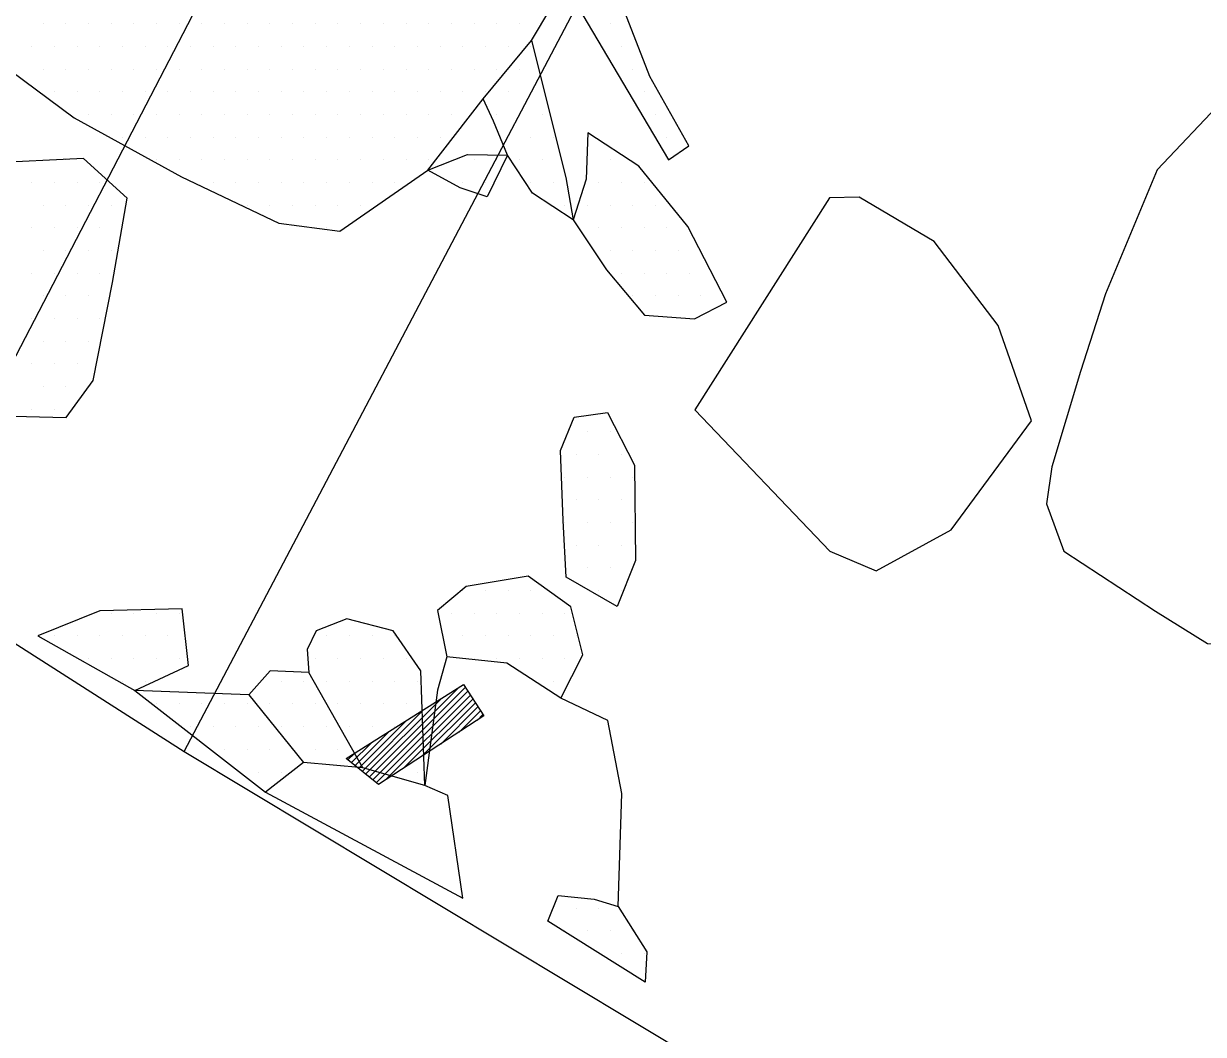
# Model space of a CAD drawing. Header units: metres. Extents: x -12.64 to -9.48, y -12.29 to -8.34.
# Drawn here: x -12.242 to -11.592, y -11.37 to -10.812 of the extents above; entities that cross this region are included whole.
import ezdxf

# ---------------------------------------------------------------- set-up
doc = ezdxf.new("R2010")
doc.units = ezdxf.units.M
doc.header["$LTSCALE"] = 25
doc.header["$MEASUREMENT"] = 0
doc.linetypes.add('STRICHPUNKTX2', pattern=[2, 1, -0.5, 0, -0.5])
doc.layers.get('0').update_dxf_attribs({"linetype": 'CONTINUOUS'})
for name, color, linetype in [('GRABUNGSGRENZE', 3, 'STRICHPUNKTX2'), ('KNOCHEN', 2, 'CONTINUOUS'), ('KNOCHENSCHRAFF', 2, 'CONTINUOUS'), ('STEINE', 4, 'CONTINUOUS'), ('STEINESCHRAFF', 4, 'CONTINUOUS')]:
    doc.layers.add(name, color=color, linetype=linetype)

# ---------------------------------------------------------------- blocks, each defined once
blk = doc.blocks.new('*X1')
at = {"color": 0}
for p, q in [((-1205.158, -1122.78), (-1200.218, -1117.84)), ((-1204.961, -1122.937), (-1199.856, -1117.832)), ((-1205.355, -1122.623), (-1201.177, -1118.446)), ((-1204.765, -1123.094), (-1199.717, -1118.046)), ((-1204.249, -1122.932), (-1199.578, -1118.261)), ((-1203.238, -1122.274), (-1199.439, -1118.475)), ((-1205.551, -1122.466), (-1202.136, -1119.051)), ((-1202.226, -1121.616), (-1199.3, -1118.69)), ((-1201.215, -1120.958), (-1199.161, -1118.904)), ((-1200.203, -1120.3), (-1199.022, -1119.119)), ((-1205.748, -1122.309), (-1203.095, -1119.656)), ((-1199.191, -1119.642), (-1198.883, -1119.333)), ((-1205.944, -1122.152), (-1204.054, -1120.262)), ((-1206.141, -1121.995), (-1205.013, -1120.867)), ((-1206.338, -1121.838), (-1205.972, -1121.472))]:
    blk.add_line(p, q, dxfattribs=at)
blk = doc.blocks.new('*X2')
at = {"color": 0}
for p, q in [((-1223.125, -1081.25), (-1223.125, -1081.25)), ((-1221.875, -1081.25), (-1221.875, -1081.25)), ((-1220.625, -1081.25), (-1220.625, -1081.25)), ((-1219.375, -1081.25), (-1219.375, -1081.25)), ((-1218.125, -1081.25), (-1218.125, -1081.25)), ((-1216.875, -1081.25), (-1216.875, -1081.25)), ((-1215.625, -1081.25), (-1215.625, -1081.25)), ((-1214.375, -1081.25), (-1214.375, -1081.25)), ((-1213.125, -1081.25), (-1213.125, -1081.25)), ((-1211.875, -1081.25), (-1211.875, -1081.25)), ((-1210.625, -1081.25), (-1210.625, -1081.25)), ((-1209.375, -1081.25), (-1209.375, -1081.25)), ((-1208.125, -1081.25), (-1208.125, -1081.25)), ((-1206.875, -1081.25), (-1206.875, -1081.25)), ((-1205.625, -1081.25), (-1205.625, -1081.25)), ((-1204.375, -1081.25), (-1204.375, -1081.25)), ((-1203.125, -1081.25), (-1203.125, -1081.25)), ((-1201.875, -1081.25), (-1201.875, -1081.25)), ((-1200.625, -1081.25), (-1200.625, -1081.25)), ((-1199.375, -1081.25), (-1199.375, -1081.25)), ((-1198.125, -1081.25), (-1198.125, -1081.25)), ((-1196.875, -1081.25), (-1196.875, -1081.25)), ((-1191.875, -1081.25), (-1191.875, -1081.25)), ((-1223.75, -1082.5), (-1223.75, -1082.5)), ((-1222.5, -1082.5), (-1222.5, -1082.5)), ((-1221.25, -1082.5), (-1221.25, -1082.5)), ((-1220, -1082.5), (-1220, -1082.5)), ((-1218.75, -1082.5), (-1218.75, -1082.5)), ((-1217.5, -1082.5), (-1217.5, -1082.5)), ((-1216.25, -1082.5), (-1216.25, -1082.5)), ((-1215, -1082.5), (-1215, -1082.5)), ((-1213.75, -1082.5), (-1213.75, -1082.5)), ((-1212.5, -1082.5), (-1212.5, -1082.5)), ((-1211.25, -1082.5), (-1211.25, -1082.5)), ((-1210, -1082.5), (-1210, -1082.5)), ((-1208.75, -1082.5), (-1208.75, -1082.5)), ((-1207.5, -1082.5), (-1207.5, -1082.5)), ((-1206.25, -1082.5), (-1206.25, -1082.5)), ((-1205, -1082.5), (-1205, -1082.5)), ((-1203.75, -1082.5), (-1203.75, -1082.5)), ((-1202.5, -1082.5), (-1202.5, -1082.5)), ((-1201.25, -1082.5), (-1201.25, -1082.5)), ((-1200, -1082.5), (-1200, -1082.5)), ((-1198.75, -1082.5), (-1198.75, -1082.5)), ((-1197.5, -1082.5), (-1197.5, -1082.5)), ((-1196.25, -1082.5), (-1196.25, -1082.5)), ((-1191.25, -1082.5), (-1191.25, -1082.5)), ((-1223.125, -1083.75), (-1223.125, -1083.75)), ((-1221.875, -1083.75), (-1221.875, -1083.75)), ((-1220.625, -1083.75), (-1220.625, -1083.75)), ((-1219.375, -1083.75), (-1219.375, -1083.75)), ((-1218.125, -1083.75), (-1218.125, -1083.75)), ((-1216.875, -1083.75), (-1216.875, -1083.75)), ((-1215.625, -1083.75), (-1215.625, -1083.75)), ((-1214.375, -1083.75), (-1214.375, -1083.75)), ((-1213.125, -1083.75), (-1213.125, -1083.75)), ((-1211.875, -1083.75), (-1211.875, -1083.75)), ((-1210.625, -1083.75), (-1210.625, -1083.75)), ((-1209.375, -1083.75), (-1209.375, -1083.75)), ((-1208.125, -1083.75), (-1208.125, -1083.75)), ((-1206.875, -1083.75), (-1206.875, -1083.75)), ((-1205.625, -1083.75), (-1205.625, -1083.75)), ((-1204.375, -1083.75), (-1204.375, -1083.75)), ((-1203.125, -1083.75), (-1203.125, -1083.75)), ((-1201.875, -1083.75), (-1201.875, -1083.75)), ((-1200.625, -1083.75), (-1200.625, -1083.75)), ((-1199.375, -1083.75), (-1199.375, -1083.75)), ((-1198.125, -1083.75), (-1198.125, -1083.75)), ((-1196.875, -1083.75), (-1196.875, -1083.75)), ((-1190.625, -1083.75), (-1190.625, -1083.75)), ((-1222.5, -1085), (-1222.5, -1085)), ((-1221.25, -1085), (-1221.25, -1085)), ((-1220, -1085), (-1220, -1085)), ((-1218.75, -1085), (-1218.75, -1085)), ((-1217.5, -1085), (-1217.5, -1085)), ((-1216.25, -1085), (-1216.25, -1085)), ((-1215, -1085), (-1215, -1085)), ((-1213.75, -1085), (-1213.75, -1085)), ((-1212.5, -1085), (-1212.5, -1085)), ((-1211.25, -1085), (-1211.25, -1085)), ((-1210, -1085), (-1210, -1085)), ((-1208.75, -1085), (-1208.75, -1085)), ((-1207.5, -1085), (-1207.5, -1085)), ((-1206.25, -1085), (-1206.25, -1085)), ((-1205, -1085), (-1205, -1085)), ((-1203.75, -1085), (-1203.75, -1085)), ((-1202.5, -1085), (-1202.5, -1085)), ((-1201.25, -1085), (-1201.25, -1085)), ((-1200, -1085), (-1200, -1085)), ((-1198.75, -1085), (-1198.75, -1085)), ((-1197.5, -1085), (-1197.5, -1085)), ((-1196.25, -1085), (-1196.25, -1085)), ((-1190, -1085), (-1190, -1085)), ((-1220.625, -1086.25), (-1220.625, -1086.25)), ((-1219.375, -1086.25), (-1219.375, -1086.25)), ((-1218.125, -1086.25), (-1218.125, -1086.25)), ((-1216.875, -1086.25), (-1216.875, -1086.25)), ((-1215.625, -1086.25), (-1215.625, -1086.25)), ((-1214.375, -1086.25), (-1214.375, -1086.25)), ((-1213.125, -1086.25), (-1213.125, -1086.25)), ((-1211.875, -1086.25), (-1211.875, -1086.25)), ((-1210.625, -1086.25), (-1210.625, -1086.25)), ((-1209.375, -1086.25), (-1209.375, -1086.25)), ((-1208.125, -1086.25), (-1208.125, -1086.25)), ((-1206.875, -1086.25), (-1206.875, -1086.25)), ((-1205.625, -1086.25), (-1205.625, -1086.25)), ((-1204.375, -1086.25), (-1204.375, -1086.25)), ((-1203.125, -1086.25), (-1203.125, -1086.25)), ((-1201.875, -1086.25), (-1201.875, -1086.25)), ((-1200.625, -1086.25), (-1200.625, -1086.25)), ((-1198.125, -1086.25), (-1198.125, -1086.25)), ((-1196.875, -1086.25), (-1196.875, -1086.25)), ((-1195.625, -1086.25), (-1195.625, -1086.25)), ((-1189.375, -1086.25), (-1189.375, -1086.25)), ((-1218.75, -1087.5), (-1218.75, -1087.5)), ((-1217.5, -1087.5), (-1217.5, -1087.5)), ((-1216.25, -1087.5), (-1216.25, -1087.5)), ((-1215, -1087.5), (-1215, -1087.5)), ((-1213.75, -1087.5), (-1213.75, -1087.5)), ((-1212.5, -1087.5), (-1212.5, -1087.5)), ((-1211.25, -1087.5), (-1211.25, -1087.5)), ((-1210, -1087.5), (-1210, -1087.5)), ((-1208.75, -1087.5), (-1208.75, -1087.5)), ((-1207.5, -1087.5), (-1207.5, -1087.5)), ((-1206.25, -1087.5), (-1206.25, -1087.5)), ((-1205, -1087.5), (-1205, -1087.5)), ((-1203.75, -1087.5), (-1203.75, -1087.5)), ((-1202.5, -1087.5), (-1202.5, -1087.5)), ((-1201.25, -1087.5), (-1201.25, -1087.5)), ((-1197.5, -1087.5), (-1197.5, -1087.5)), ((-1196.25, -1087.5), (-1196.25, -1087.5)), ((-1195, -1087.5), (-1195, -1087.5)), ((-1188.75, -1087.5), (-1188.75, -1087.5)), ((-1221.875, -1088.75), (-1221.875, -1088.75)), ((-1216.875, -1088.75), (-1216.875, -1088.75)), ((-1215.625, -1088.75), (-1215.625, -1088.75)), ((-1214.375, -1088.75), (-1214.375, -1088.75)), ((-1213.125, -1088.75), (-1213.125, -1088.75)), ((-1211.875, -1088.75), (-1211.875, -1088.75)), ((-1210.625, -1088.75), (-1210.625, -1088.75)), ((-1209.375, -1088.75), (-1209.375, -1088.75)), ((-1208.125, -1088.75), (-1208.125, -1088.75)), ((-1206.875, -1088.75), (-1206.875, -1088.75)), ((-1205.625, -1088.75), (-1205.625, -1088.75)), ((-1204.375, -1088.75), (-1204.375, -1088.75)), ((-1203.125, -1088.75), (-1203.125, -1088.75)), ((-1201.875, -1088.75), (-1201.875, -1088.75)), ((-1199.375, -1088.75), (-1199.375, -1088.75)), ((-1198.125, -1088.75), (-1198.125, -1088.75)), ((-1196.875, -1088.75), (-1196.875, -1088.75)), ((-1195.625, -1088.75), (-1195.625, -1088.75)), ((-1193.125, -1088.75), (-1193.125, -1088.75)), ((-1191.875, -1088.75), (-1191.875, -1088.75)), ((-1223.75, -1090), (-1223.75, -1090)), ((-1222.5, -1090), (-1222.5, -1090)), ((-1221.25, -1090), (-1221.25, -1090)), ((-1220, -1090), (-1220, -1090)), ((-1213.75, -1090), (-1213.75, -1090)), ((-1212.5, -1090), (-1212.5, -1090)), ((-1211.25, -1090), (-1211.25, -1090)), ((-1210, -1090), (-1210, -1090)), ((-1208.75, -1090), (-1208.75, -1090)), ((-1207.5, -1090), (-1207.5, -1090)), ((-1206.25, -1090), (-1206.25, -1090)), ((-1205, -1090), (-1205, -1090)), ((-1203.75, -1090), (-1203.75, -1090)), ((-1200, -1090), (-1200, -1090)), ((-1198.75, -1090), (-1198.75, -1090)), ((-1196.25, -1090), (-1196.25, -1090)), ((-1195, -1090), (-1195, -1090)), ((-1192.5, -1090), (-1192.5, -1090)), ((-1191.25, -1090), (-1191.25, -1090)), ((-1190, -1090), (-1190, -1090)), ((-1223.125, -1091.25), (-1223.125, -1091.25)), ((-1221.875, -1091.25), (-1221.875, -1091.25)), ((-1220.625, -1091.25), (-1220.625, -1091.25)), ((-1219.375, -1091.25), (-1219.375, -1091.25)), ((-1211.875, -1091.25), (-1211.875, -1091.25)), ((-1210.625, -1091.25), (-1210.625, -1091.25)), ((-1209.375, -1091.25), (-1209.375, -1091.25)), ((-1208.125, -1091.25), (-1208.125, -1091.25)), ((-1206.875, -1091.25), (-1206.875, -1091.25)), ((-1205.625, -1091.25), (-1205.625, -1091.25)), ((-1194.375, -1091.25), (-1194.375, -1091.25)), ((-1193.125, -1091.25), (-1193.125, -1091.25)), ((-1191.875, -1091.25), (-1191.875, -1091.25)), ((-1190.625, -1091.25), (-1190.625, -1091.25)), ((-1189.375, -1091.25), (-1189.375, -1091.25)), ((-1223.75, -1092.5), (-1223.75, -1092.5)), ((-1222.5, -1092.5), (-1222.5, -1092.5)), ((-1221.25, -1092.5), (-1221.25, -1092.5)), ((-1220, -1092.5), (-1220, -1092.5)), ((-1207.5, -1092.5), (-1207.5, -1092.5)), ((-1192.5, -1092.5), (-1192.5, -1092.5)), ((-1191.25, -1092.5), (-1191.25, -1092.5)), ((-1190, -1092.5), (-1190, -1092.5)), ((-1188.75, -1092.5), (-1188.75, -1092.5)), ((-1223.125, -1093.75), (-1223.125, -1093.75)), ((-1221.875, -1093.75), (-1221.875, -1093.75)), ((-1220.625, -1093.75), (-1220.625, -1093.75)), ((-1219.375, -1093.75), (-1219.375, -1093.75)), ((-1191.875, -1093.75), (-1191.875, -1093.75)), ((-1190.625, -1093.75), (-1190.625, -1093.75)), ((-1189.375, -1093.75), (-1189.375, -1093.75)), ((-1188.125, -1093.75), (-1188.125, -1093.75)), ((-1223.75, -1095), (-1223.75, -1095)), ((-1222.5, -1095), (-1222.5, -1095)), ((-1221.25, -1095), (-1221.25, -1095)), ((-1220, -1095), (-1220, -1095)), ((-1191.25, -1095), (-1191.25, -1095)), ((-1190, -1095), (-1190, -1095)), ((-1188.75, -1095), (-1188.75, -1095)), ((-1187.5, -1095), (-1187.5, -1095)), ((-1223.125, -1096.25), (-1223.125, -1096.25)), ((-1221.875, -1096.25), (-1221.875, -1096.25)), ((-1220.625, -1096.25), (-1220.625, -1096.25)), ((-1190.625, -1096.25), (-1190.625, -1096.25)), ((-1189.375, -1096.25), (-1189.375, -1096.25)), ((-1188.125, -1096.25), (-1188.125, -1096.25)), ((-1186.875, -1096.25), (-1186.875, -1096.25)), ((-1185.625, -1096.25), (-1185.625, -1096.25)), ((-1223.75, -1097.5), (-1223.75, -1097.5)), ((-1222.5, -1097.5), (-1222.5, -1097.5)), ((-1221.25, -1097.5), (-1221.25, -1097.5)), ((-1220, -1097.5), (-1220, -1097.5)), ((-1223.125, -1098.75), (-1223.125, -1098.75)), ((-1221.875, -1098.75), (-1221.875, -1098.75)), ((-1220.625, -1098.75), (-1220.625, -1098.75)), ((-1223.75, -1100), (-1223.75, -1100)), ((-1222.5, -1100), (-1222.5, -1100)), ((-1221.25, -1100), (-1221.25, -1100)), ((-1223.125, -1101.25), (-1223.125, -1101.25)), ((-1221.875, -1101.25), (-1221.875, -1101.25)), ((-1220.625, -1101.25), (-1220.625, -1101.25)), ((-1223.75, -1102.5), (-1223.75, -1102.5)), ((-1222.5, -1102.5), (-1222.5, -1102.5)), ((-1193.125, -1103.75), (-1193.125, -1103.75)), ((-1191.875, -1103.75), (-1191.875, -1103.75)), ((-1193.75, -1105), (-1193.75, -1105)), ((-1192.5, -1105), (-1192.5, -1105)), ((-1191.25, -1105), (-1191.25, -1105)), ((-1194.375, -1106.25), (-1194.375, -1106.25)), ((-1193.125, -1106.25), (-1193.125, -1106.25)), ((-1191.875, -1106.25), (-1191.875, -1106.25)), ((-1190.625, -1106.25), (-1190.625, -1106.25)), ((-1193.75, -1107.5), (-1193.75, -1107.5)), ((-1192.5, -1107.5), (-1192.5, -1107.5)), ((-1191.25, -1107.5), (-1191.25, -1107.5)), ((-1194.375, -1108.75), (-1194.375, -1108.75)), ((-1193.125, -1108.75), (-1193.125, -1108.75)), ((-1191.875, -1108.75), (-1191.875, -1108.75)), ((-1190.625, -1108.75), (-1190.625, -1108.75)), ((-1193.75, -1110), (-1193.75, -1110)), ((-1192.5, -1110), (-1192.5, -1110)), ((-1191.25, -1110), (-1191.25, -1110)), ((-1193.125, -1111.25), (-1193.125, -1111.25)), ((-1191.875, -1111.25), (-1191.875, -1111.25)), ((-1200, -1112.5), (-1200, -1112.5)), ((-1198.75, -1112.5), (-1198.75, -1112.5)), ((-1197.5, -1112.5), (-1197.5, -1112.5)), ((-1196.25, -1112.5), (-1196.25, -1112.5)), ((-1192.5, -1112.5), (-1192.5, -1112.5)), ((-1191.25, -1112.5), (-1191.25, -1112.5)), ((-1219.375, -1113.75), (-1219.375, -1113.75)), ((-1218.125, -1113.75), (-1218.125, -1113.75)), ((-1216.875, -1113.75), (-1216.875, -1113.75)), ((-1215.625, -1113.75), (-1215.625, -1113.75)), ((-1200.625, -1113.75), (-1200.625, -1113.75)), ((-1199.375, -1113.75), (-1199.375, -1113.75)), ((-1198.125, -1113.75), (-1198.125, -1113.75)), ((-1196.875, -1113.75), (-1196.875, -1113.75)), ((-1195.625, -1113.75), (-1195.625, -1113.75)), ((-1194.375, -1113.75), (-1194.375, -1113.75)), ((-1222.5, -1115), (-1222.5, -1115)), ((-1221.25, -1115), (-1221.25, -1115)), ((-1220, -1115), (-1220, -1115)), ((-1218.75, -1115), (-1218.75, -1115)), ((-1217.5, -1115), (-1217.5, -1115)), ((-1216.25, -1115), (-1216.25, -1115)), ((-1207.5, -1115), (-1207.5, -1115)), ((-1206.25, -1115), (-1206.25, -1115)), ((-1205, -1115), (-1205, -1115)), ((-1203.75, -1115), (-1203.75, -1115)), ((-1200, -1115), (-1200, -1115)), ((-1198.75, -1115), (-1198.75, -1115)), ((-1197.5, -1115), (-1197.5, -1115)), ((-1196.25, -1115), (-1196.25, -1115)), ((-1195, -1115), (-1195, -1115)), ((-1193.75, -1115), (-1193.75, -1115)), ((-1220.625, -1116.25), (-1220.625, -1116.25)), ((-1219.375, -1116.25), (-1219.375, -1116.25)), ((-1218.125, -1116.25), (-1218.125, -1116.25)), ((-1216.875, -1116.25), (-1216.875, -1116.25)), ((-1215.625, -1116.25), (-1215.625, -1116.25)), ((-1208.125, -1116.25), (-1208.125, -1116.25)), ((-1206.875, -1116.25), (-1206.875, -1116.25)), ((-1205.625, -1116.25), (-1205.625, -1116.25)), ((-1204.375, -1116.25), (-1204.375, -1116.25)), ((-1203.125, -1116.25), (-1203.125, -1116.25)), ((-1199.375, -1116.25), (-1199.375, -1116.25)), ((-1198.125, -1116.25), (-1198.125, -1116.25)), ((-1196.875, -1116.25), (-1196.875, -1116.25)), ((-1195.625, -1116.25), (-1195.625, -1116.25)), ((-1194.375, -1116.25), (-1194.375, -1116.25)), ((-1218.75, -1117.5), (-1218.75, -1117.5)), ((-1217.5, -1117.5), (-1217.5, -1117.5)), ((-1210, -1117.5), (-1210, -1117.5)), ((-1208.75, -1117.5), (-1208.75, -1117.5)), ((-1207.5, -1117.5), (-1207.5, -1117.5)), ((-1206.25, -1117.5), (-1206.25, -1117.5)), ((-1205, -1117.5), (-1205, -1117.5)), ((-1203.75, -1117.5), (-1203.75, -1117.5)), ((-1202.5, -1117.5), (-1202.5, -1117.5)), ((-1195, -1117.5), (-1195, -1117.5)), ((-1216.875, -1118.75), (-1216.875, -1118.75)), ((-1215.625, -1118.75), (-1215.625, -1118.75)), ((-1214.375, -1118.75), (-1214.375, -1118.75)), ((-1213.125, -1118.75), (-1213.125, -1118.75)), ((-1211.875, -1118.75), (-1211.875, -1118.75)), ((-1210.625, -1118.75), (-1210.625, -1118.75)), ((-1209.375, -1118.75), (-1209.375, -1118.75)), ((-1208.125, -1118.75), (-1208.125, -1118.75)), ((-1206.875, -1118.75), (-1206.875, -1118.75)), ((-1205.625, -1118.75), (-1205.625, -1118.75)), ((-1204.375, -1118.75), (-1204.375, -1118.75)), ((-1203.125, -1118.75), (-1203.125, -1118.75)), ((-1215, -1120), (-1215, -1120)), ((-1213.75, -1120), (-1213.75, -1120)), ((-1212.5, -1120), (-1212.5, -1120)), ((-1211.25, -1120), (-1211.25, -1120)), ((-1210, -1120), (-1210, -1120)), ((-1208.75, -1120), (-1208.75, -1120)), ((-1207.5, -1120), (-1207.5, -1120)), ((-1206.25, -1120), (-1206.25, -1120)), ((-1205, -1120), (-1205, -1120)), ((-1203.75, -1120), (-1203.75, -1120)), ((-1202.5, -1120), (-1202.5, -1120)), ((-1213.125, -1121.25), (-1213.125, -1121.25)), ((-1211.875, -1121.25), (-1211.875, -1121.25)), ((-1210.625, -1121.25), (-1210.625, -1121.25)), ((-1209.375, -1121.25), (-1209.375, -1121.25)), ((-1208.125, -1121.25), (-1208.125, -1121.25)), ((-1206.875, -1121.25), (-1206.875, -1121.25)), ((-1205.625, -1121.25), (-1205.625, -1121.25)), ((-1204.375, -1121.25), (-1204.375, -1121.25)), ((-1203.125, -1121.25), (-1203.125, -1121.25)), ((-1211.25, -1122.5), (-1211.25, -1122.5)), ((-1210, -1122.5), (-1210, -1122.5)), ((-1203.75, -1122.5), (-1203.75, -1122.5)), ((-1202.5, -1122.5), (-1202.5, -1122.5)), ((-1195, -1130), (-1195, -1130)), ((-1193.75, -1130), (-1193.75, -1130)), ((-1192.5, -1130), (-1192.5, -1130)), ((-1194.375, -1131.25), (-1194.375, -1131.25)), ((-1193.125, -1131.25), (-1193.125, -1131.25)), ((-1191.875, -1131.25), (-1191.875, -1131.25)), ((-1190.625, -1131.25), (-1190.625, -1131.25)), ((-1191.25, -1132.5), (-1191.25, -1132.5)), ((-1190, -1132.5), (-1190, -1132.5))]:
    blk.add_line(p, q, dxfattribs=at)

msp = doc.modelspace()

# ---------------------------------------------------------------- linework, layer by layer
at = {"layer": 'GRABUNGSGRENZE', "flags": 128}
msp.add_lwpolyline([(-11.63083, -8.34155), (-12.63485, -11.0024), (-12.30826, -11.11482), (-12.1536, -11.21364), (-11.80957, -11.42041)], dxfattribs=at)
at = {"layer": 'GRABUNGSGRENZE'}
for points in [[(-12.30826, -11.11482), (-11.80112, -10.13744)], [(-12.1536, -11.21364), (-11.66261, -10.28109)]]:
    msp.add_lwpolyline(points, dxfattribs=at)
at = {"layer": 'KNOCHEN'}
msp.add_lwpolyline([(-12.04645, -11.2319), (-12.06432, -11.21763), (-11.99957, -11.17676), (-11.98833, -11.19409), (-12.04645, -11.2319)], dxfattribs=at)
at = {"layer": 'STEINE'}
for points in [[(-12.01449, -10.52534), (-12.0522, -10.56364), (-12.11286, -10.61369), (-12.16637, -10.66985), (-12.22701, -10.7296), (-12.27797, -10.79188), (-12.29172, -10.80669), (-12.21413, -10.86426), (-12.15492, -10.89685), (-12.10134, -10.9223), (-12.06766, -10.92686), (-12.01923, -10.89315), (-11.98866, -10.85384), (-11.96217, -10.82167), (-11.93008, -10.76808), (-11.92452, -10.71553), (-11.9669, -10.67221), (-11.98173, -10.6406), (-11.98638, -10.58143), (-11.99969, -10.53298), (-12.01449, -10.52534)], [(-11.93008, -10.76808), (-11.93668, -10.80277), (-11.88661, -10.88741), (-11.87539, -10.87974), (-11.89685, -10.84151), (-11.91833, -10.78592), (-11.93008, -10.76808)], [(-11.96217, -10.82167), (-11.94322, -10.89715), (-11.93912, -10.92062), (-11.96158, -10.90584), (-11.97537, -10.88494), (-11.98304, -10.86607), (-11.98866, -10.85384)], [(-11.58105, -10.85477), (-11.61723, -10.89305), (-11.64574, -10.96141), (-11.65947, -11.00426), (-11.67524, -11.0568), (-11.67828, -11.07721), (-11.66857, -11.10321), (-11.61805, -11.13632), (-11.58948, -11.15414), (-11.56857, -11.15515), (-11.53801, -11.10259), (-11.51815, -11.07045), (-11.49168, -11.00718), (-11.47387, -10.95566), (-11.45961, -10.93015), (-11.48512, -10.9164), (-11.52696, -10.89603), (-11.56625, -10.87312), (-11.58105, -10.85477)], [(-11.93912, -10.92062), (-11.92073, -10.94814), (-11.89979, -10.97312), (-11.89979, -10.97312), (-11.87224, -10.97513), (-11.85439, -10.96593), (-11.87586, -10.92413), (-11.90293, -10.89099), (-11.931, -10.87266), (-11.932, -10.89816), (-11.93912, -10.92062)], [(-11.97537, -10.88494), (-11.98657, -10.90791), (-12.00137, -10.90282), (-12.01923, -10.89315), (-11.99731, -10.88445), (-11.97537, -10.88494)], [(-12.35581, -10.99958), (-12.30887, -11.01076), (-12.25529, -11.02856), (-12.21856, -11.02954), (-12.20379, -11.00912), (-12.19313, -10.95504), (-12.18501, -10.90861), (-12.20901, -10.8867), (-12.26155, -10.8893), (-12.30796, -10.89496), (-12.31815, -10.9067), (-12.34722, -10.91948), (-12.36453, -10.94959)], [(-11.7976, -11.10331), (-11.77209, -11.114), (-11.7308, -11.09153), (-11.68648, -11.03131), (-11.70488, -10.9788), (-11.74011, -10.93242), (-11.78144, -10.90797), (-11.79776, -10.90849), (-11.87212, -11.02534), (-11.7976, -11.10331)], [(-11.94301, -11.11753), (-11.94457, -11.08641), (-11.94614, -11.04764), (-11.9385, -11.02927), (-11.92014, -11.0267), (-11.90532, -11.05577), (-11.90476, -11.10831), (-11.91493, -11.13382), (-11.94301, -11.11753)], [(-11.946, -11.18436), (-11.93378, -11.16037), (-11.94044, -11.13385), (-11.96392, -11.11704), (-11.9981, -11.12268), (-12.0139, -11.13596), (-12.00877, -11.16146)], [(-12.18067, -11.17999), (-12.15109, -11.16619), (-12.15469, -11.13508), (-12.20009, -11.13614), (-12.23426, -11.14995), (-12.18067, -11.17999)], [(-12.02095, -11.23238), (-12.02305, -11.16913), (-12.03837, -11.14721), (-12.06388, -11.1406), (-12.08071, -11.14725), (-12.0858, -11.15746), (-12.08477, -11.17021)], [(-11.91426, -11.2991), (-11.91228, -11.23687), (-11.91998, -11.19657), (-11.946, -11.18436), (-11.97561, -11.165), (-12.00877, -11.16146), (-12.01385, -11.17983), (-12.02095, -11.23238)], [(-12.05513, -11.22272), (-12.08477, -11.17021), (-12.1062, -11.16921), (-12.11792, -11.18248), (-12.08778, -11.21969)], [(-12.11792, -11.18248), (-12.18067, -11.17999), (-12.10868, -11.23604)], [(-11.99997, -11.2946), (-12.00819, -11.23798), (-12.02095, -11.23238), (-12.05513, -11.22272), (-12.08778, -11.21969), (-12.10868, -11.23604), (-11.99997, -11.2946)], [(-11.95303, -11.3073), (-11.94743, -11.29302), (-11.92753, -11.29504), (-11.91426, -11.2991), (-11.89843, -11.32409), (-11.89943, -11.34092), (-11.95303, -11.3073)]]:
    msp.add_lwpolyline(points, dxfattribs=at)

# ---------------------------------------------------------------- block references
at = {"layer": 'KNOCHENSCHRAFF', "xscale": 0.01, "yscale": 0.01, "zscale": 0.01}
msp.add_blockref('*X1', (0, 0), dxfattribs=at)
at = {"layer": 'STEINESCHRAFF', "xscale": 0.01, "yscale": 0.01, "zscale": 0.01}
msp.add_blockref('*X2', (0, 0), dxfattribs=at)

doc.saveas('drawing.dxf')
